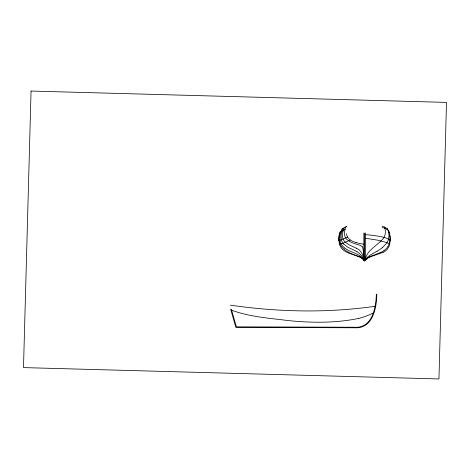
<?xml version="1.0" encoding="UTF-8"?>
<svg xmlns="http://www.w3.org/2000/svg" width="470" height="470" viewBox="0 0 470 470"><rect width="100%" height="100%" fill="white"/><g stroke="black" fill="none" stroke-linecap="round" stroke-linejoin="round"><path stroke-width="0.7" d="M376.811 294.202C376.652 306.887 373.392 326.438 357.74 327.784L235.858 327.379L230.664 309.272M376.317 294.308C376.041 306.687 372.927 325.734 357.74 327.255L236.428 326.85L231.358 309.325M365.36 259.276C366.859 251.197 374.784 246.903 380.23 241.592A43.205 43.205 0 0 0 381.317 240.546C385.476 237.315 386.299 231.81 384.513 227.104M340.474 231.446C334.24 247.15 347.923 253.007 360.249 256.978A15.851 15.851 0 0 1 363.739 260.039M346.12 226.716L345.808 227.368A17.014 17.014 0 0 0 344.833 230.224C343.605 234.066 344.792 238.719 348.511 240.652A26.185 26.185 0 0 0 354.262 243.513L360.231 245.317L362.352 246.873M382.28 247.719L386.363 243.507A13.43 13.43 0 0 0 388.731 238.531L388.96 235.693A18.436 18.436 0 0 0 387.562 228.82M384.043 250.498C390.453 246.515 391.163 237.826 388.825 231.311A6.568 6.568 0 0 0 388.044 230.259L385.723 228.679A14.47 14.47 0 0 0 382.169 227.527M346.948 226.199L341.966 228.978A21.99 21.99 0 0 0 341.655 229.701L340.115 235.118L339.951 239.536M345.08 229.331L342.589 230.7M377.105 251.209L372.222 253.935A38.816 38.816 0 0 0 370.09 255.239A20.533 20.533 0 0 0 367.405 257.319A9.741 9.741 0 0 0 365.778 259.358L365.36 260.145L365.36 232.862M347.512 237.045L341.761 239.659A6.88 6.88 0 0 1 338.841 240.235M383.602 252.149L369.731 257.084M380.818 252.372L372.61 255.557M350.168 240.105L342.742 243.29A7.925 7.925 0 0 1 340.439 243.818M358.375 318.484C335.651 323.137 312.186 322.925 289.185 320.681C269.88 318.208 249.987 317.015 231.604 310.182M375.683 306.211C327.666 313.143 278.428 312.151 230.476 305.153M340.439 243.76L339.381 243.76L338.794 238.883L339.082 235.253L340.239 231.493A9.465 9.465 0 0 0 342.595 230.711M365.36 238.225L377.504 240.152L386.199 242.397M356.06 242.573C351.795 241.404 346.784 238.678 346.507 233.702M356.213 248.148L349.016 244.805L345.421 242.256A10.916 10.916 0 0 1 343.359 239.806C341.596 236.445 342.654 232.544 343.658 229.119A19.335 19.335 0 0 1 344.087 227.885M356.947 251.603L347.624 247.155L343.57 243.954M344.757 248.066C349.833 252.114 356.836 252.807 361.647 257.26A14.223 14.223 0 0 1 363.851 260.151L363.862 232.862M362.335 258.612C354.95 253.512 341.913 254.288 339.363 243.701M363.228 250.234L363.78 257.037A62.722 62.722 0 0 1 363.868 260.145A14.047 14.047 0 0 0 362.341 258.606M364.614 233.296L364.614 261.302M388.837 231.311A25.539 25.539 0 0 1 390.253 240.617L389.389 245.716L387.08 249.505A14.623 14.623 0 0 1 383.59 252.132M382.016 226.223A17.778 17.778 0 0 1 387.574 228.814M384.049 250.51A23.576 23.576 0 0 1 380.818 252.361M365.243 260.022A21.021 21.021 0 0 1 372.593 255.51M365.378 260.163A18.054 18.054 0 0 1 369.714 257.055M390.37 240.481A16.656 16.656 0 0 0 384.237 237.509A50.502 50.502 0 0 0 379.255 236.328L371.594 235.194A89.041 89.041 0 0 0 365.36 234.706M382.304 247.743A43.363 43.363 0 0 1 377.093 251.192M344.733 248.095A12.543 12.543 0 0 1 339.81 239.553M342.9 228.514A20.574 20.574 0 0 0 342.483 229.566L341.12 234.818L341.197 239.277A10.393 10.393 0 0 0 343.582 243.942M356.93 251.626A16.297 16.297 0 0 1 362.74 257.56A15.792 15.792 0 0 1 363.862 260.145A17.696 17.696 0 0 0 363.275 256.591L361.559 252.578L359.25 249.934A16.773 16.773 0 0 0 356.201 248.172M362.488 246.826A10.951 10.951 0 0 1 363.122 250.24M363.862 244.165A36.919 36.919 0 0 1 356.072 242.538M386.211 242.373A21.743 21.743 0 0 1 389.812 244.283M373.239 313.008A76.028 76.028 0 0 1 358.387 318.537M31.055 91.051L23.5 367.599L438.945 378.949L446.5 102.401L31.055 91.051"/></g></svg>
